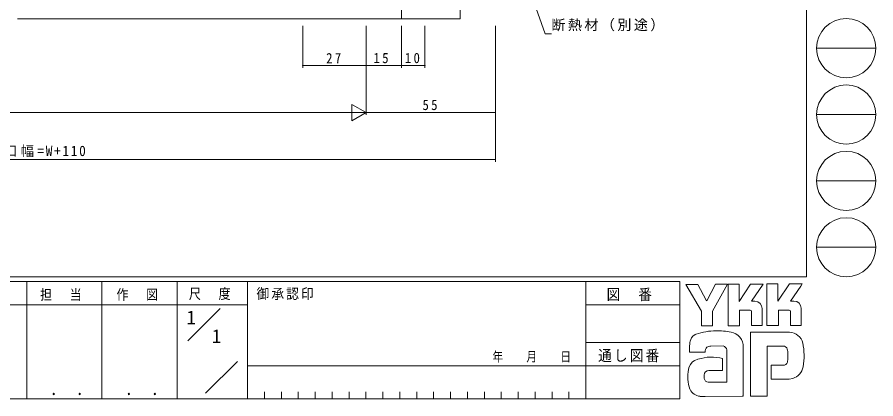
# Model space of a CAD drawing. Units: millimetres, scale not verified. Extents: x -567 to 567, y -403 to 403.
# Drawn here: x 201.2 to 566.7, y -403 to -240.3 of the extents above; entities that cross this region are included whole.
import ezdxf
from ezdxf.enums import TextEntityAlignment as Align

# ---------------------------------------------------------------- set-up
doc = ezdxf.new("R2010")
doc.units = ezdxf.units.MM
doc.header["$LTSCALE"] = 2
for name, color, linetype, lineweight in [('0-1_YKK_ZWAK', 7, 'Continuous', 18), ('0-5_YSS_K', 3, 'Continuous', 18), ('0-7_YKK_D', 6, 'Continuous', 18)]:
    doc.layers.add(name, color=color, linetype=linetype, lineweight=lineweight)
doc.layers.add('0-2_USER1', color=7, linetype='Continuous')
doc.styles.add('ＭＳ ゴシック', font='')
doc.styles.get('ＭＳ ゴシック').set_extended_font_data('MS Gothic')

msp = doc.modelspace()

# ---------------------------------------------------------------- linework, layer by layer
at = {"layer": '0-1_YKK_ZWAK'}
for p, q in [((537.274, 399.018), (537.274, -350.982)), ((541.526, -253.542), (566.726, -253.542)), ((541.526, -281.822), (566.726, -281.822)), ((541.526, -310.102), (566.726, -310.102)), ((541.526, -338.382), (566.726, -338.382)), ((537.274, -350.982), (-562.726, -350.982)), ((483.274, -352.982), (-562.726, -352.982)), ((205.274, -352.982), (205.274, -402.982)), ((237.274, -352.982), (237.274, -402.982)), ((269.274, -352.982), (269.274, -402.982)), ((299.274, -352.982), (299.274, -402.982)), ((443.274, -352.982), (443.274, -402.982)), ((483.274, -352.982), (483.274, -402.982)), ((485.898, -354.276), (490.918, -354.276)), ((492.462, -365.552), (485.898, -354.276)), ((498.468, -354.122), (494.818, -361.227)), ((503.931, -371.884), (503.931, -354.161)), ((520.38, -354.006), (525.052, -354.006)), ((520.38, -371.73), (520.38, -354.006)), ((529.956, -354.006), (535.362, -354.006)), ((535.362, -354.006), (534.822, -354.933)), ((534.822, -354.933), (530.362, -361.304)), ((515.244, -361.42), (513.76, -361.42)), ((531.846, -361.304), (530.362, -361.304)), ((270.68, -362.981), (173.274, -362.981)), ((270.68, -362.981), (299.274, -362.981)), ((273.803, -378.32), (287.65, -364.472)), ((443.274, -362.982), (483.274, -362.982)), ((513.236, -365.243), (508.68, -365.243)), ((518.333, -364.509), (518.333, -371.769)), ((525.245, -365.204), (525.245, -371.73)), ((529.802, -365.204), (525.245, -365.204)), ((530.42, -365.436), (529.802, -365.204)), ((530.42, -371.691), (530.42, -365.436)), ((534.937, -364.509), (534.937, -371.691)), ((525.245, -371.73), (520.38, -371.73)), ((530.42, -371.619), (530.492, -371.691)), ((534.937, -371.691), (530.42, -371.691)), ((529.879, -374.549), (513.314, -374.549)), ((513.314, -374.549), (513.314, -401.849)), ((443.274, -378.981), (483.274, -378.981)), ((487.443, -383.082), (487.443, -380.326)), ((494.084, -383.082), (487.443, -383.082)), ((501.768, -380.418), (496.486, -380.518)), ((503.313, -395.941), (503.313, -382.04)), ((510.302, -380.959), (510.302, -401.81)), ((520.496, -380.495), (527.137, -380.495)), ((520.496, -401.849), (520.496, -380.495)), ((529.236, -382.634), (529.261, -386.398)), ((281.377, -400.618), (294.983, -387.013)), ((299.274, -388.982), (443.274, -388.982)), ((483.274, -388.981), (443.274, -388.981)), ((501.382, -390.882), (495.676, -390.889)), ((522.234, -388.681), (522.234, -394.589)), ((527.292, -388.681), (522.234, -388.681)), ((522.234, -394.589), (529.84, -394.589)), ((529.84, -394.589), (531.385, -394.242)), ((495.281, -395.941), (503.313, -395.941)), ((502.695, -395.941), (503.197, -395.941)), ((503.313, -395.939), (503.314, -395.941)), ((306.474, -399.982), (306.474, -402.982)), ((313.674, -399.982), (313.674, -402.982)), ((320.874, -399.982), (320.874, -402.982)), ((328.074, -399.982), (328.074, -402.982)), ((335.274, -399.982), (335.274, -402.982)), ((342.474, -399.982), (342.474, -402.982)), ((349.674, -399.982), (349.674, -402.982)), ((356.874, -399.982), (356.874, -402.982)), ((364.074, -399.982), (364.074, -402.982)), ((371.274, -399.982), (371.274, -402.982)), ((378.474, -399.982), (378.474, -402.982)), ((385.674, -399.982), (385.674, -402.982)), ((392.874, -399.982), (392.874, -402.982)), ((400.074, -399.982), (400.074, -402.982)), ((407.274, -399.982), (407.274, -402.982)), ((414.474, -399.982), (414.474, -402.982)), ((421.674, -399.982), (421.674, -402.982)), ((428.874, -399.982), (428.874, -402.982)), ((436.074, -399.982), (436.074, -402.982)), ((494.084, -401.926), (491.96, -401.926)), ((509.838, -401.887), (494.084, -401.926)), ((510.302, -401.81), (509.838, -401.887)), ((-562.726, -402.982), (483.274, -402.982))]:
    msp.add_line(p, q, dxfattribs=at)
for points in [[(490.918, -354.276), (494.509, -360.995), (494.818, -361.227)], [(498.468, -354.122), (503.648, -354.122), (497.173, -365.59)], [(503.931, -354.161), (508.526, -354.161), (508.526, -361.444), (513.352, -354.083)], [(513.352, -354.083), (518.817, -354.083), (513.76, -361.42)], [(525.052, -354.006), (525.052, -361.423), (529.956, -354.006)], [(508.68, -365.243), (508.68, -371.884), (503.931, -371.884)], [(518.333, -371.769), (513.854, -371.769), (513.854, -365.475), (513.236, -365.243)], [(497.173, -365.59), (497.173, -371.923), (492.462, -371.923), (492.462, -365.552)], [(500.378, -385.515), (501.382, -385.747), (501.382, -390.882)], [(513.314, -401.849), (519.376, -401.849), (520.496, -401.849)]]:
    msp.add_lwpolyline(points, dxfattribs=at)
for centre in [(554.126, -253.542), (554.126, -281.822), (554.126, -310.102), (554.126, -338.382)]:
    msp.add_circle(centre, 12.6, dxfattribs=at)
for centre, radius, start, end in [((515.244, -364.509), 3.089, 0.00166, 89.99604), ((531.846, -364.393), 3.089, 0.00166, 89.99604), ((491.283, -378.776), 3.491, 109.02127, 161.51264), ((498.591, -399.27), 25.257, 89.89165, 109.30848), ((499.333, -403.644), 29.64, 78.78009, 91.46938), ((504.032, -380.835), 6.355, 40.66422, 80.31694), ((529.662, -380.754), 6.202, 14.44572, 87.08746), ((494.644, -380.362), 7.196, 158.41083, 179.71775), ((503.715, -380.818), 6.588, 358.78059, 38.76563), ((506.368, -384.678), 29.8, 350.99027, 10.67624), ((497.096, -382.992), 3.013, 138.46382, 181.71359), ((496.295, -382.94), 2.43, 85.50551, 126.78038), ((501.068, -382.631), 2.321, 14.7552, 72.44995), ((527.366, -382.238), 1.756, 16.43124, 96.91661), ((524.033, -383.279), 5.248, 4.93423, 17.03552), ((492.455, -391.45), 5.583, 121.82711, 169.08475), ((496.874, -404.202), 19.013, 79.38098, 112.05825), ((527.293, -386.816), 1.865, 269.95468, 342.90145), ((524.002, -385.898), 5.281, 343.6902, 354.75362), ((502.487, -393.546), 15.832, 168.76372, 199.80079), ((495.688, -392.953), 2.064, 90.33953, 178.03639), ((529.752, -388.333), 6.13, 285.44291, 349.90448), ((496.963, -393.451), 3.384, 171.08203, 216.71923), ((495.631, -393.789), 2.18, 230.9728, 260.75491), ((492.474, -396.472), 5.461, 207.31435, 263.59464)]:
    msp.add_arc(centre, radius, start, end, dxfattribs=at)
at = {"layer": '0-5_YSS_K'}
for p, q in [((364.764, -170.983), (364.764, -240.982)), ((389.764, -230.982), (389.764, -240.982)), ((364.764, -240.982), (201.264, -240.982)), ((364.764, -240.982), (389.764, -240.982))]:
    msp.add_line(p, q, dxfattribs=at)
at = {"layer": '0-7_YKK_D'}
for p, q in [((408.46, -196.949), (425.898, -247.368)), ((322.764, -243.982), (322.764, -261.982)), ((349.764, -243.982), (349.764, -281.982)), ((349.764, -243.982), (349.764, -261.982)), ((349.764, -243.982), (349.764, -281.982)), ((349.764, -243.982), (349.764, -261.982)), ((364.764, -243.982), (364.764, -261.982)), ((364.764, -243.982), (364.764, -261.982)), ((374.764, -243.982), (374.764, -261.982)), ((404.764, -243.982), (404.764, -281.982)), ((404.764, -243.982), (404.764, -301.982)), ((425.898, -247.368), (428.598, -247.368)), ((322.764, -260.982), (349.764, -260.982)), ((349.764, -260.982), (364.764, -260.982)), ((364.764, -260.982), (374.764, -260.982)), ((343.702, -277.482), (343.702, -284.482)), ((349.764, -280.982), (343.702, -277.482)), ((342.764, -280.982), (56.764, -280.982)), ((349.764, -280.982), (337.64, -280.982)), ((349.764, -280.982), (343.702, -284.482)), ((349.764, -280.982), (404.764, -280.982)), ((-5.236, -300.982), (404.764, -300.982))]:
    msp.add_line(p, q, dxfattribs=at)
for centre, start, end in [((322.764, -260.982), 0, 180), ((322.764, -260.982), 180, 0), ((349.764, -260.982), 0, 180), ((349.764, -260.982), 180, 0), ((364.764, -260.982), 0, 180), ((364.764, -260.982), 0, 180), ((364.764, -260.982), 180, 0), ((364.764, -260.982), 180, 0), ((374.764, -260.982), 0, 180), ((374.764, -260.982), 180, 0), ((404.764, -280.982), 0, 180), ((404.764, -280.982), 180, 0), ((404.764, -300.982), 0, 180), ((404.764, -300.982), 180, 0)]:
    msp.add_arc(centre, 0.106, start, end, dxfattribs=at)

# ---------------------------------------------------------------- texts
at = {"layer": '0-1_YKK_ZWAK', "attachment_point": 7, "style": 'ＭＳ ゴシック'}
for s, insert, char_height in [('\\T1.24;\\W0.85;担\\~\\~当', (210.923, -361.24), 4.399), ('\\T1.24;\\W0.85;作\\~\\~図', (243.445, -361.214), 4.399), ('\\T1.24;\\W0.85;尺\\~\\~度', (274.292, -360.892), 4.399), ('\\T1.17;\\W0.9;御承認印', (303.084, -360.886), 4.399), ('\\T1.17;\\W0.9;図\u3000番', (452.128, -361.357), 4.692), ('\\T1.28;\\W0.8;年\\~\\~\\~月\\~\\~\\~日', (403.526, -387.51), 4.147), ('\\T1.17;\\W0.9;通し図番', (448.529, -387.389), 4.692), ('\\T1.24;\\W0.85;\\~．\\~．', (211.638, -401.477), 5.132), ('\\T1.24;\\W0.85;\\~．\\~．', (243.638, -401.477), 5.132)]:
    msp.add_mtext(s, dxfattribs=dict(at, insert=insert, char_height=char_height))
at = {"layer": '0-2_USER1', "style": 'ＭＳ ゴシック'}
for p in [(273.274, -372.981), (284.036, -380.981)]:
    msp.add_text('1', height=5.865, dxfattribs=at).set_placement(p, align=Align.BOTTOM_LEFT)
at = {"layer": '0-7_YKK_D', "color": 7, "char_height": 4.399, "attachment_point": 7, "style": 'ＭＳ ゴシック'}
for s, insert in [('\\T1.17;断熱材（別途）', (428.598, -246.368)), ('\\T1.37;\\W0.9;27', (332.744, -259.982)), ('\\T1.37;\\W0.9;15', (352.894, -259.982)), ('\\T1.37;\\W0.9;10', (366.244, -259.982)), ('\\T1.37;\\W0.9;55', (373.744, -279.982)), ('\\T1.25;\\W0.95;躯体開口幅=W+110', (174.164, -299.982))]:
    msp.add_mtext(s, dxfattribs=dict(at, insert=insert))

doc.saveas('drawing.dxf')
